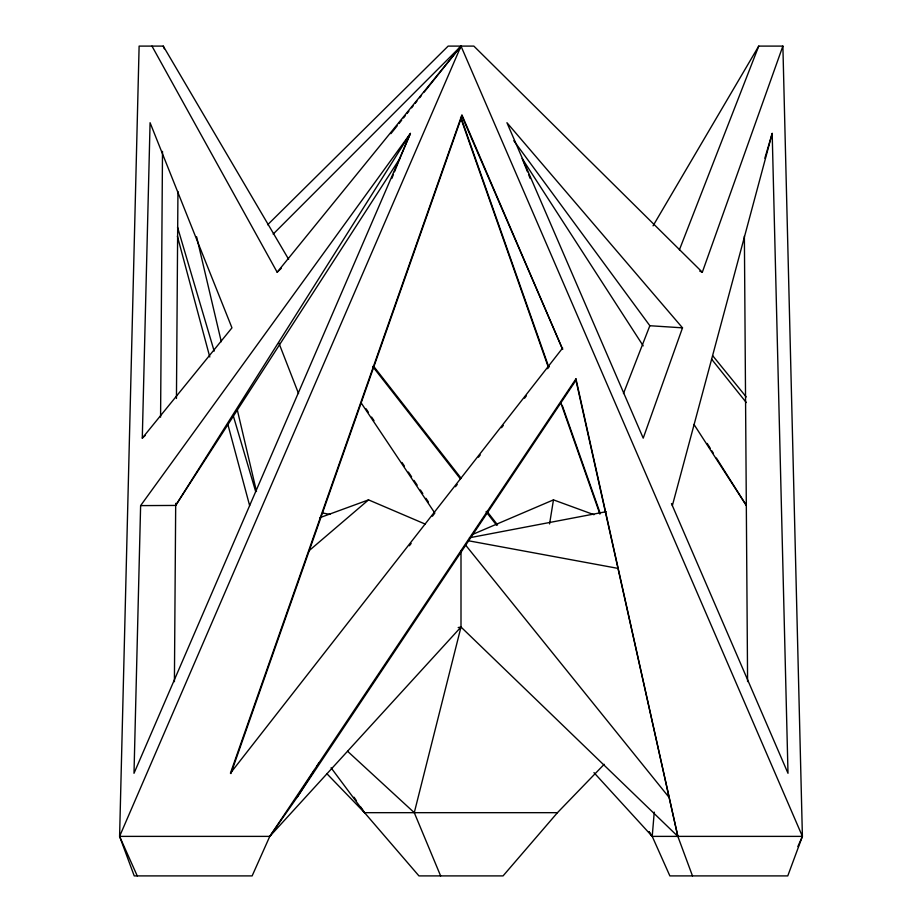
<?xml version="1.0" encoding="UTF-8"?>
<svg xmlns="http://www.w3.org/2000/svg" width="922" height="922" viewBox="0 0 922 922"><rect width="100%" height="100%" fill="white"/><g stroke="black" fill="none" stroke-linecap="round" stroke-linejoin="round"><path stroke-width="1.38" d="M160.578 417.17L162.502 151.369M174.408 681.681L175.699 503.377M176.448 398.465L177.946 191.522M692.48 875.9L677.843 836.381L575.962 378.861L269.777 836.381L252.132 875.9L134.232 875.9L119.595 836.381L139.118 46.1L163.263 46.1L288.632 259.289M140.617 505.613L134.001 773.293L410.428 133.413L140.617 505.613L175.676 505.44L399.883 158.469L409.875 134.727M142.288 438.146L150.079 122.707L231.964 327.84L142.288 438.146L145.33 435.368M654.251 812.121L652.223 836.381L669.868 875.9L787.768 875.9L802.405 836.381L782.882 46.1L758.737 46.1L653.053 225.832M549.57 523.927L553.465 499.874L593.964 514.695M440.624 875.9L414.278 812.674L461 627.018L461 550.883M672.357 505.613L772.187 133.413L787.999 773.293L671.481 503.585M764.857 158.215L772.187 133.413M230.915 773.593L461.922 116.068L562.651 349.426L461.922 114.87L230.431 773.201L562.651 348.02M682.511 327.84L643.21 438.146L506.939 122.707L682.511 327.84L649.849 325.72L513.773 140.709M699.74 271.114L702.322 272.232L782.882 46.1M623.456 393.556L649.849 325.72M679.41 249.816L758.737 46.1M391.804 178.476L393.429 174.477M394.501 171.803L399.883 158.469M459.928 48.762L461 46.1L802.405 836.381L797.853 846.58M137.24 875.9L119.595 836.381L461 46.1L273.166 234.107M175.676 505.44L410.428 133.413M119.595 836.381L269.777 836.381L297.414 796.873L314.39 770.147M316.707 766.505L319.012 762.863M297.414 796.873L575.962 380.279L575.962 378.861M409.38 545.732L411.154 543.461M432.418 516.228L434.193 513.957M455.456 486.724L457.22 484.453M478.483 457.22L480.258 454.949M501.522 427.716L503.285 425.445M524.549 398.212L526.324 395.941M547.587 368.708L549.362 366.437M390.905 133.667L397.198 125.807M398.995 123.56L401.692 120.194M403.49 117.947L405.288 115.711M407.086 113.464L408.884 111.216M411.569 107.851L413.367 105.604M415.165 103.356L416.963 101.109M419.66 97.744L421.458 95.496M424.155 92.131L461 46.1L277.165 272.232L151.969 46.1M604.198 764.303L557.453 812.674L503.055 875.9L418.945 875.9L364.547 812.674L326.757 773.57M269.777 836.381L461 627.018L677.843 836.381L575.962 380.279M267.622 224.784L448.15 46.1L473.85 46.1L702.322 272.232M277.165 272.232L281.233 268.337M308.709 551.01L368.535 499.874L425.33 524.145M471.568 534.875L553.465 499.874M319.934 517.657L368.535 499.874M458.188 627.559L461 627.018M469.459 537.78L606.169 511.698M331.067 767.796L364.547 812.674L557.453 812.674M802.405 836.381L652.223 836.381L593.975 772.624M468.088 540.695L618.247 568.436M322.873 513.047L329.926 514.395M347.606 751.292L414.278 812.674M712.683 355.696L746.198 396.921M465.518 544.983L668.646 796.873M711.553 359.131L746.301 402.557M373.525 366.161L461.231 478.414M486.92 511.284L497.557 524.895M372.638 366.437L460.343 478.783M486.044 511.687L496.67 525.31M354.025 797.207L356.457 800.78M360.502 806.727L364.547 812.674M366.022 408.723L368.42 412.307M371.612 417.09L374.009 420.663M401.992 462.475L404.389 466.059M408.388 472.041L411.592 476.812M413.99 480.397L417.182 485.179M420.386 489.951L422.783 493.535M425.976 498.318L428.373 501.902M361.24 403.029L434.884 513.162M643.199 345.854L522.117 158.469L527.499 171.803M693.978 424.431L746.324 505.44L716.406 458.027M707.197 443.436L710.263 448.299M711.796 450.731L713.328 453.163M528.571 174.477L530.196 178.476M163.263 46.1L164.312 48.785M278.882 343.019L298.544 393.556M461.507 118.938L547.899 364.628M562.224 405.346L599.922 512.586M460.551 117.428L548.383 367.394M560.783 402.718L599.922 514.119M177.508 227.112L214.169 351.121M233.312 415.88L255.705 491.657M177.381 236.182L209.79 357.01M227.665 423.671L249.643 505.613M196.617 236.816L221.292 341.739M237.403 410.302L256.489 491.449M744.377 236.067L747.592 681.577M652.223 836.381L648.973 831.736L652.223 836.381"/></g></svg>
